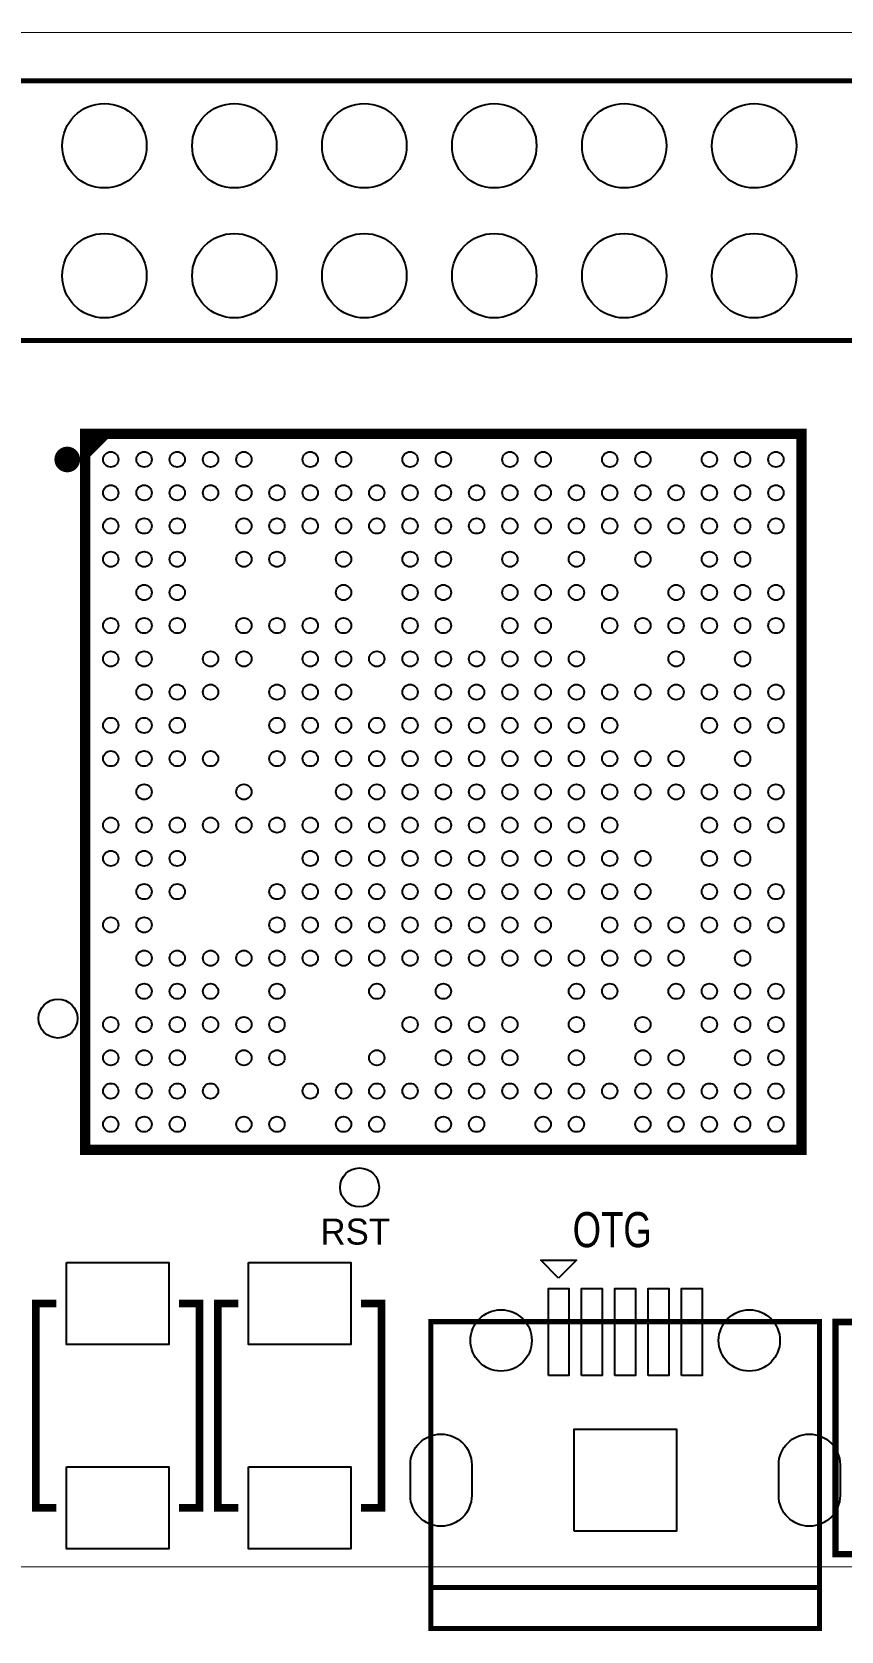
# Model space of a CAD drawing. Extents: x 95.8 to 160.9, y 30.2 to 61.5.
# Drawn here: x 125.63 to 141.44, y 30.24 to 61.51 of the extents above; entities that cross this region are included whole.
import ezdxf

# ---------------------------------------------------------------- set-up
doc = ezdxf.new("R2010")
doc.units = 0
doc.header["$MEASUREMENT"] = 0
for name, color, linetype in [('BG_OUTLINE', 2, 'CONTINUOUS'), ('BG_SILKSCREEN_TOP', 1, 'CONTINUOUS'), ('PG_SILKSCREEN_TOP', 4, 'CONTINUOUS'), ('PIN_TOP', 5, 'CONTINUOUS')]:
    doc.layers.add(name, color=color, linetype=linetype)

msp = doc.modelspace()

# ---------------------------------------------------------------- linework, layer by layer
at = {"layer": 'BG_OUTLINE', "const_width": 0.01999}
msp.add_lwpolyline([(99.821492, 31.496), (156.821505, 31.496, 0.414213), (160.821497, 35.495992), (160.821497, 57.495999, 0.414213), (156.821505, 61.495991), (99.821492, 61.495991, 0.414213), (95.8215, 57.495999), (95.8215, 35.495992, 0.414212)], format="xyb", close=True, dxfattribs=at)
at = {"layer": 'PG_SILKSCREEN_TOP'}
for points, const_width in [([(102.913307, 60.550806), (153.713307, 60.550806), (153.713307, 55.470806), (135.933307, 55.470806)], 0.099111), ([(135.933307, 55.470806), (102.913307, 55.470806), (102.913307, 60.550806)], 0.099111), ([(126.666498, 53.24569), (127.06891, 53.648102)], 0.200711), ([(126.666498, 53.44701), (126.86759, 53.648102)], 0.200711), ([(126.105895, 36.644605), (125.7046, 36.644605), (125.7046, 32.646595), (126.105895, 32.646595)], 0.149911), ([(128.503705, 36.644605), (128.905, 36.644605), (128.905, 32.646595), (128.503705, 32.646595)], 0.149911), ([(129.661895, 36.644605), (129.2606, 36.644605), (129.2606, 32.646595), (129.661895, 32.646595)], 0.149911), ([(132.059705, 36.644605), (132.461, 36.644605), (132.461, 32.646595), (132.059705, 32.646595)], 0.149911), ([(133.421501, 31.088813), (141.021206, 31.088813)], 0.099111)]:
    msp.add_lwpolyline(points, dxfattribs=dict(at, const_width=const_width))
for points, const_width in [([(126.666498, 39.646098), (140.668502, 39.646098), (140.668502, 53.648102), (126.666498, 53.648102)], 0.200711), ([(141.021206, 31.088813), (141.021206, 36.288193), (133.421501, 36.288193), (133.421501, 30.288713), (141.021206, 30.288713)], 0.099111), ([(145.714898, 36.280598), (145.776899, 36.218597), (145.776899, 31.740602), (141.331899, 31.740602), (141.331899, 36.280598)], 0.127)]:
    msp.add_lwpolyline(points, close=True, dxfattribs=dict(at, const_width=const_width))
at = {"layer": 'PG_SILKSCREEN_TOP', "const_width": 0.248895}
msp.add_lwpolyline([(126.443689, 53.147112, 1), (126.191324, 53.147093, 1)], format="xyb", close=True, dxfattribs=at)
at = {"layer": 'PG_SILKSCREEN_TOP'}
msp.add_lwpolyline([(135.920912, 37.139093), (135.570392, 37.489613), (136.271406, 37.489613)], close=True, dxfattribs=at)
at = {"layer": 'PIN_TOP'}
for points in [[(126.305297, 37.444705), (128.304303, 37.444705), (128.304303, 35.844505), (126.305297, 35.844505)], [(129.861297, 37.444705), (131.860303, 37.444705), (131.860303, 35.844505), (129.861297, 35.844505)], [(135.720226, 35.237852), (135.720226, 36.937163), (136.121521, 36.937163), (136.121521, 35.237852)], [(136.370543, 35.237852), (136.370543, 36.937163), (136.771837, 36.937163), (136.771837, 35.237852)], [(137.020732, 35.237852), (137.020732, 36.937163), (137.422026, 36.937163), (137.422026, 35.237852)], [(137.670921, 35.237852), (137.670921, 36.937163), (138.072216, 36.937163), (138.072216, 35.237852)], [(138.321237, 35.237852), (138.321237, 36.937163), (138.722532, 36.937163), (138.722532, 35.237852)], [(136.221876, 32.189903), (136.221876, 34.188908), (138.220882, 34.188908), (138.220882, 32.189903)], [(126.305297, 33.446695), (128.304303, 33.446695), (128.304303, 31.846495), (126.305297, 31.846495)], [(129.861297, 33.446695), (131.860303, 33.446695), (131.860303, 31.846495), (129.861297, 31.846495)]]:
    msp.add_lwpolyline(points, close=True, dxfattribs=at)
for points in [[(134.221639, 33.490421), (134.221639, 32.888415, -1), (133.022734, 32.888415), (133.022734, 33.490421, -1)], [(141.42005, 33.490421), (141.42005, 32.888415, -1), (140.221144, 32.888415), (140.221144, 33.490421, -1)]]:
    msp.add_lwpolyline(points, format="xyb", close=True, dxfattribs=at)
for centre, radius in [((127.043307, 59.280806), 0.8255), ((129.583307, 59.280806), 0.8255), ((132.123307, 59.280806), 0.8255), ((134.663307, 59.280806), 0.8255), ((137.203307, 59.280806), 0.8255), ((139.743307, 59.280806), 0.8255), ((127.043307, 56.740806), 0.8255), ((129.583307, 56.740806), 0.8255), ((132.123307, 56.740806), 0.8255), ((134.663307, 56.740806), 0.8255), ((137.203307, 56.740806), 0.8255), ((139.743307, 56.740806), 0.8255), ((127.167589, 53.147011), 0.149847), ((127.817905, 53.147011), 0.149847), ((128.468095, 53.147011), 0.149847), ((129.118411, 53.147011), 0.149847), ((129.7686, 53.147011), 0.149847), ((131.066489, 53.147011), 0.149847), ((131.716805, 53.147011), 0.149847), ((133.017311, 53.147011), 0.149847), ((133.6675, 53.147011), 0.149847), ((134.968005, 53.147011), 0.149847), ((135.618195, 53.147011), 0.149847), ((136.9187, 53.147011), 0.149847), ((137.5664, 53.147011), 0.149847), ((138.866905, 53.147011), 0.149847), ((139.517095, 53.147011), 0.149847), ((140.167411, 53.147011), 0.149847), ((127.167589, 52.496695), 0.149847), ((127.817905, 52.496695), 0.149847), ((128.468095, 52.496695), 0.149847), ((129.118411, 52.496695), 0.149847), ((129.7686, 52.496695), 0.149847), ((130.4163, 52.496695), 0.149847), ((131.066489, 52.496695), 0.149847), ((131.716805, 52.496695), 0.149847), ((132.366995, 52.496695), 0.149847), ((133.017311, 52.496695), 0.149847), ((133.6675, 52.496695), 0.149847), ((134.317689, 52.496695), 0.149847), ((134.968005, 52.496695), 0.149847), ((135.618195, 52.496695), 0.149847), ((136.268511, 52.496695), 0.149847), ((136.9187, 52.496695), 0.149847), ((137.5664, 52.496695), 0.149847), ((138.216589, 52.496695), 0.149847), ((138.866905, 52.496695), 0.149847), ((139.517095, 52.496695), 0.149847), ((140.167411, 52.496695), 0.149847), ((127.167589, 51.846505), 0.149847), ((127.817905, 51.846505), 0.149847), ((128.468095, 51.846505), 0.149847), ((129.7686, 51.846505), 0.149847), ((130.4163, 51.846505), 0.149847), ((131.066489, 51.846505), 0.149847), ((131.716805, 51.846505), 0.149847), ((132.366995, 51.846505), 0.149847), ((133.017311, 51.846505), 0.149847), ((133.6675, 51.846505), 0.149847), ((134.317689, 51.846505), 0.149847), ((134.968005, 51.846505), 0.149847), ((135.618195, 51.846505), 0.149847), ((136.268511, 51.846505), 0.149847), ((136.9187, 51.846505), 0.149847), ((137.5664, 51.846505), 0.149847), ((138.216589, 51.846505), 0.149847), ((138.866905, 51.846505), 0.149847), ((139.517095, 51.846505), 0.149847), ((140.167411, 51.846505), 0.149847), ((127.167589, 51.196189), 0.149847), ((127.817905, 51.196189), 0.149847), ((128.468095, 51.196189), 0.149847), ((129.7686, 51.196189), 0.149847), ((130.4163, 51.196189), 0.149847), ((131.716805, 51.196189), 0.149847), ((133.017311, 51.196189), 0.149847), ((133.6675, 51.196189), 0.149847), ((134.968005, 51.196189), 0.149847), ((136.268511, 51.196189), 0.149847), ((137.5664, 51.196189), 0.149847), ((138.866905, 51.196189), 0.149847), ((139.517095, 51.196189), 0.149847), ((127.817905, 50.546), 0.149847), ((128.468095, 50.546), 0.149847), ((131.716805, 50.546), 0.149847), ((133.017311, 50.546), 0.149847), ((133.6675, 50.546), 0.149847), ((134.968005, 50.546), 0.149847), ((135.618195, 50.546), 0.149847), ((136.268511, 50.546), 0.149847), ((136.9187, 50.546), 0.149847), ((138.216589, 50.546), 0.149847), ((138.866905, 50.546), 0.149847), ((139.517095, 50.546), 0.149847), ((140.167411, 50.546), 0.149847), ((127.167589, 49.8983), 0.149847), ((127.817905, 49.8983), 0.149847), ((128.468095, 49.8983), 0.149847), ((129.7686, 49.8983), 0.149847), ((130.4163, 49.8983), 0.149847), ((131.066489, 49.8983), 0.149847), ((131.716805, 49.8983), 0.149847), ((133.017311, 49.8983), 0.149847), ((133.6675, 49.8983), 0.149847), ((134.968005, 49.8983), 0.149847), ((135.618195, 49.8983), 0.149847), ((136.9187, 49.8983), 0.149847), ((137.5664, 49.8983), 0.149847), ((138.216589, 49.8983), 0.149847), ((138.866905, 49.8983), 0.149847), ((139.517095, 49.8983), 0.149847), ((140.167411, 49.8983), 0.149847), ((127.167589, 49.248111), 0.149847), ((127.817905, 49.248111), 0.149847), ((129.118411, 49.248111), 0.149847), ((129.7686, 49.248111), 0.149847), ((131.066489, 49.248111), 0.149847), ((131.716805, 49.248111), 0.149847), ((132.366995, 49.248111), 0.149847), ((133.017311, 49.248111), 0.149847), ((133.6675, 49.248111), 0.149847), ((134.317689, 49.248111), 0.149847), ((134.968005, 49.248111), 0.149847), ((135.618195, 49.248111), 0.149847), ((136.268511, 49.248111), 0.149847), ((138.216589, 49.248111), 0.149847), ((139.517095, 49.248111), 0.149847), ((127.817905, 48.597795), 0.149847), ((128.468095, 48.597795), 0.149847), ((129.118411, 48.597795), 0.149847), ((130.4163, 48.597795), 0.149847), ((131.066489, 48.597795), 0.149847), ((131.716805, 48.597795), 0.149847), ((133.017311, 48.597795), 0.149847), ((133.6675, 48.597795), 0.149847), ((134.317689, 48.597795), 0.149847), ((134.968005, 48.597795), 0.149847), ((135.618195, 48.597795), 0.149847), ((136.268511, 48.597795), 0.149847), ((136.9187, 48.597795), 0.149847), ((137.5664, 48.597795), 0.149847), ((138.216589, 48.597795), 0.149847), ((138.866905, 48.597795), 0.149847), ((139.517095, 48.597795), 0.149847), ((140.167411, 48.597795), 0.149847), ((127.167589, 47.947605), 0.149847), ((127.817905, 47.947605), 0.149847), ((128.468095, 47.947605), 0.149847), ((130.4163, 47.947605), 0.149847), ((131.066489, 47.947605), 0.149847), ((131.716805, 47.947605), 0.149847), ((132.366995, 47.947605), 0.149847), ((133.017311, 47.947605), 0.149847), ((133.6675, 47.947605), 0.149847), ((134.317689, 47.947605), 0.149847), ((134.968005, 47.947605), 0.149847), ((135.618195, 47.947605), 0.149847), ((136.268511, 47.947605), 0.149847), ((136.9187, 47.947605), 0.149847), ((138.866905, 47.947605), 0.149847), ((139.517095, 47.947605), 0.149847), ((140.167411, 47.947605), 0.149847), ((127.167589, 47.297289), 0.149847), ((127.817905, 47.297289), 0.149847), ((128.468095, 47.297289), 0.149847), ((129.118411, 47.297289), 0.149847), ((130.4163, 47.297289), 0.149847), ((131.066489, 47.297289), 0.149847), ((131.716805, 47.297289), 0.149847), ((132.366995, 47.297289), 0.149847), ((133.017311, 47.297289), 0.149847), ((133.6675, 47.297289), 0.149847), ((134.317689, 47.297289), 0.149847), ((134.968005, 47.297289), 0.149847), ((135.618195, 47.297289), 0.149847), ((136.268511, 47.297289), 0.149847), ((136.9187, 47.297289), 0.149847), ((137.5664, 47.297289), 0.149847), ((138.216589, 47.297289), 0.149847), ((139.517095, 47.297289), 0.149847), ((127.817905, 46.6471), 0.149847), ((129.7686, 46.6471), 0.149847), ((131.716805, 46.6471), 0.149847), ((132.366995, 46.6471), 0.149847), ((133.017311, 46.6471), 0.149847), ((133.6675, 46.6471), 0.149847), ((134.317689, 46.6471), 0.149847), ((134.968005, 46.6471), 0.149847), ((135.618195, 46.6471), 0.149847), ((136.268511, 46.6471), 0.149847), ((136.9187, 46.6471), 0.149847), ((137.5664, 46.6471), 0.149847), ((138.216589, 46.6471), 0.149847), ((138.866905, 46.6471), 0.149847), ((139.517095, 46.6471), 0.149847), ((140.167411, 46.6471), 0.149847), ((127.167589, 45.996911), 0.149847), ((127.817905, 45.996911), 0.149847), ((128.468095, 45.996911), 0.149847), ((129.118411, 45.996911), 0.149847), ((129.7686, 45.996911), 0.149847), ((130.4163, 45.996911), 0.149847), ((131.066489, 45.996911), 0.149847), ((131.716805, 45.996911), 0.149847), ((132.366995, 45.996911), 0.149847), ((133.017311, 45.996911), 0.149847), ((133.6675, 45.996911), 0.149847), ((134.317689, 45.996911), 0.149847), ((134.968005, 45.996911), 0.149847), ((135.618195, 45.996911), 0.149847), ((136.268511, 45.996911), 0.149847), ((136.9187, 45.996911), 0.149847), ((138.866905, 45.996911), 0.149847), ((139.517095, 45.996911), 0.149847), ((140.167411, 45.996911), 0.149847), ((127.167589, 45.346595), 0.149847), ((127.817905, 45.346595), 0.149847), ((128.468095, 45.346595), 0.149847), ((131.066489, 45.346595), 0.149847), ((131.716805, 45.346595), 0.149847), ((132.366995, 45.346595), 0.149847), ((133.017311, 45.346595), 0.149847), ((133.6675, 45.346595), 0.149847), ((134.317689, 45.346595), 0.149847), ((134.968005, 45.346595), 0.149847), ((135.618195, 45.346595), 0.149847), ((136.268511, 45.346595), 0.149847), ((136.9187, 45.346595), 0.149847), ((137.5664, 45.346595), 0.149847), ((138.866905, 45.346595), 0.149847), ((139.517095, 45.346595), 0.149847), ((127.817905, 44.696405), 0.149847), ((128.468095, 44.696405), 0.149847), ((130.4163, 44.696405), 0.149847), ((131.066489, 44.696405), 0.149847), ((131.716805, 44.696405), 0.149847), ((132.366995, 44.696405), 0.149847), ((133.017311, 44.696405), 0.149847), ((133.6675, 44.696405), 0.149847), ((134.317689, 44.696405), 0.149847), ((134.968005, 44.696405), 0.149847), ((135.618195, 44.696405), 0.149847), ((136.268511, 44.696405), 0.149847), ((136.9187, 44.696405), 0.149847), ((137.5664, 44.696405), 0.149847), ((138.866905, 44.696405), 0.149847), ((139.517095, 44.696405), 0.149847), ((140.167411, 44.696405), 0.149847), ((127.167589, 44.046089), 0.149847), ((127.817905, 44.046089), 0.149847), ((130.4163, 44.046089), 0.149847), ((131.066489, 44.046089), 0.149847), ((131.716805, 44.046089), 0.149847), ((132.366995, 44.046089), 0.149847), ((133.017311, 44.046089), 0.149847), ((133.6675, 44.046089), 0.149847), ((134.317689, 44.046089), 0.149847), ((134.968005, 44.046089), 0.149847), ((135.618195, 44.046089), 0.149847), ((136.9187, 44.046089), 0.149847), ((137.5664, 44.046089), 0.149847), ((138.216589, 44.046089), 0.149847), ((138.866905, 44.046089), 0.149847), ((139.517095, 44.046089), 0.149847), ((140.167411, 44.046089), 0.149847), ((127.817905, 43.3959), 0.149847), ((128.468095, 43.3959), 0.149847), ((129.118411, 43.3959), 0.149847), ((129.7686, 43.3959), 0.149847), ((130.4163, 43.3959), 0.149847), ((131.066489, 43.3959), 0.149847), ((131.716805, 43.3959), 0.149847), ((132.366995, 43.3959), 0.149847), ((133.017311, 43.3959), 0.149847), ((133.6675, 43.3959), 0.149847), ((134.317689, 43.3959), 0.149847), ((134.968005, 43.3959), 0.149847), ((135.618195, 43.3959), 0.149847), ((136.268511, 43.3959), 0.149847), ((136.9187, 43.3959), 0.149847), ((137.5664, 43.3959), 0.149847), ((138.216589, 43.3959), 0.149847), ((139.517095, 43.3959), 0.149847), ((127.817905, 42.7482), 0.149847), ((128.468095, 42.7482), 0.149847), ((129.118411, 42.7482), 0.149847), ((130.4163, 42.7482), 0.149847), ((132.366995, 42.7482), 0.149847), ((133.6675, 42.7482), 0.149847), ((136.268511, 42.7482), 0.149847), ((136.9187, 42.7482), 0.149847), ((138.216589, 42.7482), 0.149847), ((138.866905, 42.7482), 0.149847), ((139.517095, 42.7482), 0.149847), ((140.167411, 42.7482), 0.149847), ((126.1364, 42.2148), 0.381), ((127.167589, 42.098011), 0.149847), ((127.817905, 42.098011), 0.149847), ((128.468095, 42.098011), 0.149847), ((129.118411, 42.098011), 0.149847), ((129.7686, 42.098011), 0.149847), ((130.4163, 42.098011), 0.149847), ((133.017311, 42.098011), 0.149847), ((133.6675, 42.098011), 0.149847), ((134.317689, 42.098011), 0.149847), ((134.968005, 42.098011), 0.149847), ((136.268511, 42.098011), 0.149847), ((137.5664, 42.098011), 0.149847), ((138.866905, 42.098011), 0.149847), ((139.517095, 42.098011), 0.149847), ((140.167411, 42.098011), 0.149847), ((127.167589, 41.447695), 0.149847), ((127.817905, 41.447695), 0.149847), ((128.468095, 41.447695), 0.149847), ((129.7686, 41.447695), 0.149847), ((130.4163, 41.447695), 0.149847), ((132.366995, 41.447695), 0.149847), ((133.6675, 41.447695), 0.149847), ((134.317689, 41.447695), 0.149847), ((134.968005, 41.447695), 0.149847), ((136.268511, 41.447695), 0.149847), ((137.5664, 41.447695), 0.149847), ((138.216589, 41.447695), 0.149847), ((139.517095, 41.447695), 0.149847), ((140.167411, 41.447695), 0.149847), ((127.167589, 40.797505), 0.149847), ((127.817905, 40.797505), 0.149847), ((128.468095, 40.797505), 0.149847), ((129.118411, 40.797505), 0.149847), ((131.066489, 40.797505), 0.149847), ((131.716805, 40.797505), 0.149847), ((132.366995, 40.797505), 0.149847), ((133.017311, 40.797505), 0.149847), ((133.6675, 40.797505), 0.149847), ((134.317689, 40.797505), 0.149847), ((134.968005, 40.797505), 0.149847), ((135.618195, 40.797505), 0.149847), ((136.268511, 40.797505), 0.149847), ((136.9187, 40.797505), 0.149847), ((137.5664, 40.797505), 0.149847), ((138.216589, 40.797505), 0.149847), ((138.866905, 40.797505), 0.149847), ((139.517095, 40.797505), 0.149847), ((140.167411, 40.797505), 0.149847), ((127.167589, 40.147189), 0.149847), ((127.817905, 40.147189), 0.149847), ((128.468095, 40.147189), 0.149847), ((129.7686, 40.147189), 0.149847), ((130.4163, 40.147189), 0.149847), ((131.716805, 40.147189), 0.149847), ((132.366995, 40.147189), 0.149847), ((133.6675, 40.147189), 0.149847), ((134.317689, 40.147189), 0.149847), ((135.618195, 40.147189), 0.149847), ((136.268511, 40.147189), 0.149847), ((137.5664, 40.147189), 0.149847), ((138.216589, 40.147189), 0.149847), ((138.866905, 40.147189), 0.149847), ((139.517095, 40.147189), 0.149847), ((140.167411, 40.147189), 0.149847), ((132.0292, 38.9128), 0.381), ((134.795692, 35.919918), 0.599453), ((139.647092, 35.919918), 0.599453)]:
    msp.add_circle(centre, radius, dxfattribs=at)

# ---------------------------------------------------------------- texts
at = {"layer": 'BG_SILKSCREEN_TOP'}
msp.add_text('RST', height=0.508, dxfattribs=at).set_placement((131.2672, 37.7952))
at = {"layer": 'BG_SILKSCREEN_TOP', "width": 0.777778}
msp.add_text('OTG', height=0.6858, dxfattribs=at).set_placement((136.1948, 37.7444))

doc.saveas('drawing.dxf')
